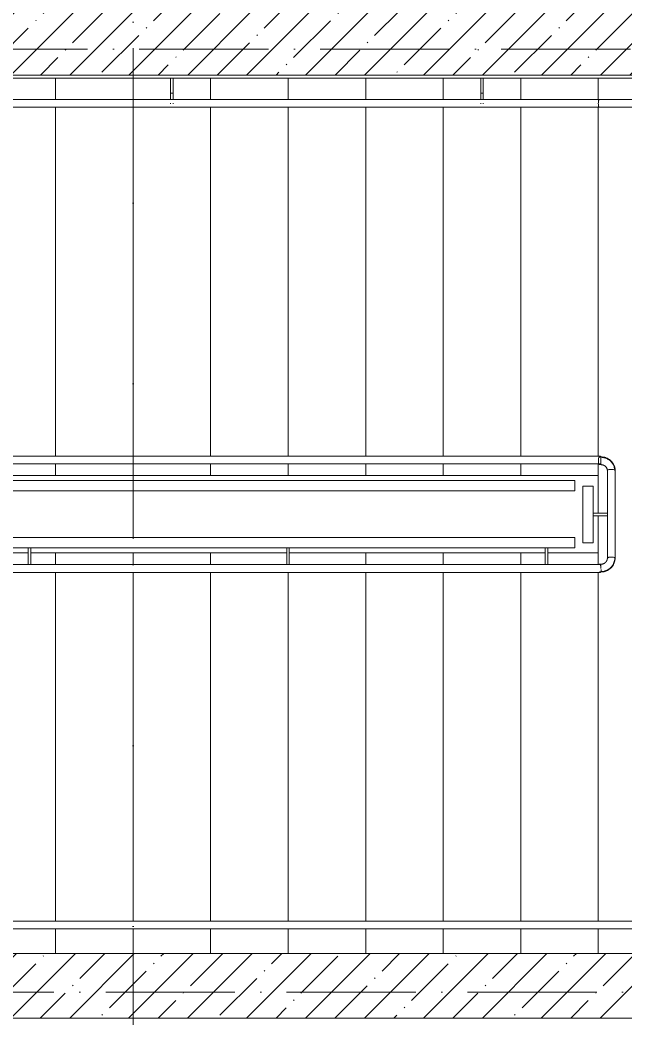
# Model space of a CAD drawing. Header units: millimetres. Extents: x -213536 to 1564669, y -45299 to 942238.
# Drawn here: x 570926 to 573267, y 425135 to 428998 of the extents above; entities that cross this region are included whole.
import ezdxf

# ---------------------------------------------------------------- set-up
doc = ezdxf.new("R2010")
doc.units = ezdxf.units.MM
doc.linetypes.add('50_200_ШТРИХ_1Т_ш5_п1_п1_', pattern=[700, 500, -100, 0, -100])
for name, color, linetype, lineweight in [('0-1', 7, 'Continuous', 5), ('0-2', 7, 'Continuous', 9), ('3) ЖБ 4м', 3, 'Continuous', 30), ('Контуры', 7, 'Continuous', 9), ('Линии подступенков', 7, 'Continuous', 9), ('Линии свеса', 7, 'Continuous', 9), ('Ограждение', 7, 'Continuous', 9), ('Оси-2', 7, '50_200_ШТРИХ_1Т_ш5_п1_п1_', 9), ('Стены-1', 7, 'Continuous', 13), ('Штриховка разреза-1', 7, 'Continuous', 9)]:
    doc.layers.add(name, color=color, linetype=linetype, lineweight=lineweight)
doc.layers.get('0-2').off()
pattern_1 = [(45, (0, 0), (-114.0493, 114.0493), []), (45, (114.05, 0), (-114.0493, 114.0493), [201.612, -40.322, 3.353, -36.97])]

# ---------------------------------------------------------------- blocks, each defined once
blk = doc.blocks.new('Ось 3 этаж')
at = {"layer": 'Оси-2'}
for p, q in [((434992.1, 477896.8), (434992.1, 423014.8)), ((535630.4, 428885.4), (428373.3, 428885.4)), ((536900.4, 425235.4), (428373.3, 425235.4))]:
    blk.add_line(p, q, dxfattribs=at)
blk = doc.blocks.new('О_Элемент ограждения_Обод_Труба_ГОСТ 8645-68 - О_Элемент ограждения_Обод_Труба_ГОСТ 8645-68-30985916-АИ2_03_План отделки стен 3-го этажа _Часть 2_')
at = {"layer": 'Ограждение'}
for p, q in [((-3720, 20), (0, 20)), ((-3720, -20), (-3720, 20)), ((0, 20), (0, -20)), ((0, -20), (-3720, -20))]:
    blk.add_line(p, q, dxfattribs=at)
blk = doc.blocks.new('О_Элемент поручня_Маршевый_Труба_ГОСТ 8732-78 - О_Элемент поручня_Маршевый_Труба_ГОСТ 8732-78-31468009-АИ2_03_План отделки стен 3-го этажа _Часть 2_')
at = {"layer": 'Ограждение'}
for p, q in [((-9.9, 0), (-3926, 0)), ((-3926, -30), (-9.9, -30))]:
    blk.add_line(p, q, dxfattribs=at)
at = {"layer": 'Ограждение', "flags": 128}
for points in [[(-3923.3, -24.9), (-3923.9, -27.3), (-3924.7, -29), (-3925.5, -29.9), (-3926.4, -29.9), (-3927.2, -29), (-3928, -27.3)], [(-3927.7, -26.4), (-3927.1, -27.6), (-3926.3, -28.4), (-3925.6, -28.4), (-3924.8, -27.6), (-3924.1, -26.1)]]:
    blk.add_lwpolyline(points, dxfattribs=at)
blk = doc.blocks.new('О_Кронштейн_Форма Г_Круг_ГОСТ 2590-2006 - О_Кронштейн_Форма Г_Круг_ГОСТ 2590-2006-31422595-АИ2_03_План отделки стен 3-го этажа _Часть 2_')
at = {"layer": 'Ограждение'}
for p, q in [((5894.2, 1665), (5894.2, 1720)), ((5904.2, 1720), (5904.2, 1665))]:
    blk.add_line(p, q, dxfattribs=at)
at = {"layer": 'Ограждение', "flags": 128}
for points in [[(5894.2, 1655), (5894.2, 1655.9), (5894.2, 1656.9), (5894.2, 1657.8), (5894.2, 1658.8), (5894.2, 1659.8), (5894.2, 1660.8), (5894.2, 1661.7), (5894.2, 1662.7), (5894.2, 1663.7), (5894.2, 1664.7), (5894.2, 1665)], [(5904.2, 1665), (5904.2, 1664), (5904.2, 1663), (5904.2, 1662), (5904.2, 1661), (5904.2, 1660), (5904.2, 1659.1), (5904.2, 1658.1), (5904.2, 1657.1), (5904.2, 1656.2), (5904.2, 1655.3)]]:
    blk.add_lwpolyline(points, dxfattribs=at)
blk = doc.blocks.new('О_Элемент поручня_Маршевый_Труба_ГОСТ 8732-78 - О_Элемент поручня_Маршевый_Труба_ГОСТ 8732-78-V98-АИ2_03_План отделки стен 3-го этажа _Часть 2_')
at = {"layer": 'Ограждение'}
for p, q in [((-9.9, 0), (-3926, 0)), ((-3926, -30), (-9.9, -30))]:
    blk.add_line(p, q, dxfattribs=at)
at = {"layer": 'Ограждение', "flags": 128}
for points in [[(-7.7, -3.3), (-8.3, -1.5), (-9.1, -0.4), (-9.9, 0)], [(-9.9, -30), (-9.1, -29.6), (-8.3, -28.5), (-7.7, -26.7), (-7.1, -24.4), (-6.7, -21.5), (-6.4, -18.3)]]:
    blk.add_lwpolyline(points, dxfattribs=at)
blk = doc.blocks.new('О_Элемент ограждения_Обод_Труба_ГОСТ 8645-68 - О_Элемент ограждения_Обод_Труба_ГОСТ 8645-68-V270-АИ2_03_План отделки стен 3-го этажа _Часть 2_')
at = {"layer": 'Ограждение'}
for p, q in [((-220, 20), (0, 20)), ((-220, -20), (-220, 20)), ((0, 20), (0, -20)), ((0, -20), (-220, -20))]:
    blk.add_line(p, q, dxfattribs=at)
blk = doc.blocks.new('О_Элемент поручня_Торцевой_Труба_ГОСТ 8732-78 - О_Элемент поручня_Торцевой_Труба_ГОСТ 8732-78-V271-АИ2_03_План отделки стен 3-го этажа _Часть 2_')
at = {"layer": 'Ограждение'}
for p, q in [((-4.8, 30), (-344.3, 30)), ((-344.3, 0), (-4.8, 0))]:
    blk.add_line(p, q, dxfattribs=at)
for centre, start_param, end_param in [((-344.3, 15), 3.141593, 3.364478), ((-344.3, 15), 6.021386, 6.057759), ((-344.3, 15), 3.403392, 4.712389), ((-344.3, 15), 5.235988, 5.497787), ((-4.8, 15), 5.759587, 6.283185), ((-4.8, 15), 3.141593, 3.403392), ((-4.8, 15), 5.567113, 5.713362), ((-4.8, 15), 4.712391, 4.949708), ((-4.8, 15), 4.462687, 4.712389)]:
    blk.add_ellipse(centre, major_axis=(0, 15), ratio=0.317305, start_param=start_param, end_param=end_param, dxfattribs=at)
blk = doc.blocks.new('О_Элемент поручня_Загиб_Труба_ГОСТ 8732-78 - О_Элемент поручня_Загиб_Труба_ГОСТ 8732-78-V272-АИ2_03_План отделки стен 3-го этажа _Часть 2_')
at = {"layer": 'Ограждение'}
for p, q in [((6110, 2071.9), (6110, 2071.4)), ((6110, 2041.9), (6110, 2071.9)), ((6110, 2042.4), (6110, 2041.9))]:
    blk.add_line(p, q, dxfattribs=at)
at = {"layer": 'Ограждение', "flags": 128}
for points in [[(6165, 2019), (6165, 2021.1), (6164.8, 2023.3), (6164.6, 2025.4), (6164.3, 2027.6), (6163.9, 2029.7), (6163.4, 2031.8), (6162.8, 2033.8), (6162.1, 2035.9), (6161.4, 2037.9), (6160.5, 2039.9), (6159.6, 2041.8), (6158.6, 2043.7), (6157.6, 2045.6), (6156.4, 2047.4), (6155.2, 2049.2), (6153.9, 2050.9), (6152.5, 2052.6), (6151.1, 2054.2), (6149.6, 2055.7), (6148, 2057.2), (6146.4, 2058.7), (6144.7, 2060), (6143, 2061.3), (6141.2, 2062.6), (6139.4, 2063.7), (6137.5, 2064.8), (6135.6, 2065.8), (6133.7, 2066.8), (6131.7, 2067.6), (6129.7, 2068.4), (6127.6, 2069.1), (6125.6, 2069.8), (6123.5, 2070.3), (6121.4, 2070.8), (6119.2, 2071.2), (6117.1, 2071.5), (6114.9, 2071.7), (6112.8, 2071.9), (6110.6, 2071.9), (6110, 2071.9)], [(6163.5, 2019), (6163.5, 2021.1), (6163.3, 2023.2), (6163.1, 2025.2), (6162.8, 2027.3), (6162.4, 2029.4), (6161.9, 2031.4), (6161.4, 2033.4), (6160.7, 2035.4), (6160, 2037.3), (6159.2, 2039.3), (6158.3, 2041.2), (6157.3, 2043), (6156.3, 2044.8), (6155.2, 2046.6), (6154, 2048.3), (6152.7, 2050), (6151.4, 2051.6), (6150, 2053.2), (6148.5, 2054.7), (6147, 2056.1), (6145.4, 2057.5), (6143.8, 2058.9), (6142.1, 2060.1), (6140.4, 2061.3), (6138.6, 2062.4), (6136.8, 2063.5), (6135, 2064.5), (6133.1, 2065.4), (6131.1, 2066.2), (6129.2, 2067), (6127.2, 2067.7), (6125.2, 2068.3), (6123.1, 2068.9), (6121.1, 2069.3), (6119, 2069.7), (6116.9, 2070), (6114.8, 2070.2), (6112.7, 2070.4), (6110.6, 2070.4), (6110, 2070.4)], [(6110, 2041.9), (6111, 2041.9), (6112.1, 2041.8), (6113.1, 2041.8), (6114.1, 2041.6), (6115.1, 2041.4), (6116.1, 2041.2), (6117.1, 2041), (6118.1, 2040.7), (6119, 2040.4), (6120, 2040), (6120.9, 2039.6), (6121.8, 2039.2), (6122.7, 2038.7), (6123.6, 2038.2), (6124.4, 2037.7), (6125.2, 2037.2), (6126, 2036.6), (6126.8, 2036), (6127.5, 2035.3), (6128.2, 2034.7), (6128.9, 2034), (6129.5, 2033.3), (6130.1, 2032.6), (6130.7, 2031.8), (6131.2, 2031.1), (6131.7, 2030.3), (6132.2, 2029.5), (6132.6, 2028.7), (6133, 2027.9), (6133.4, 2027), (6133.7, 2026.2), (6134, 2025.4), (6134.3, 2024.5), (6134.5, 2023.6), (6134.7, 2022.8), (6134.8, 2021.9), (6134.9, 2021), (6135, 2020.1), (6135, 2019.2), (6135, 2019)]]:
    blk.add_lwpolyline(points, dxfattribs=at)
at = {"layer": 'Ограждение'}
for major_axis, start_param, end_param in [((15, 0), 2.923138, 3.141593), ((15, 0), 1.902818, 2.517638), ((-15, 0), 4.712391, 4.949101), ((15, 0), 1.071633, 1.570798), ((15, 0), 0.322886, 0.957006), ((15, 0), 0, 0.161443)]:
    blk.add_ellipse((6150, 2019), major_axis=major_axis, ratio=0.317305, start_param=start_param, end_param=end_param, dxfattribs=at)
blk = doc.blocks.new('О_Элемент поручня_Загиб_Труба_ГОСТ 8732-78 - О_Элемент поручня_Загиб_Труба_ГОСТ 8732-78-V273-АИ2_03_План отделки стен 3-го этажа _Часть 2_')
at = {"layer": 'Ограждение'}
for p, q in [((6110, 1656.5), (6110, 1656.5)), ((6110, 1642.5), (6110, 1656.2))]:
    blk.add_line(p, q, dxfattribs=at)
at = {"layer": 'Ограждение', "flags": 128}
for points in [[(6110, 1626.5), (6112.2, 1626.6), (6114.3, 1626.7), (6116.5, 1626.9), (6118.6, 1627.2), (6120.8, 1627.6), (6122.9, 1628), (6125, 1628.5), (6127.1, 1629.2), (6129.1, 1629.8), (6131.2, 1630.6), (6133.2, 1631.5), (6135.1, 1632.4), (6137, 1633.4), (6138.9, 1634.4), (6140.7, 1635.6), (6142.5, 1636.8), (6144.3, 1638.1), (6146, 1639.4), (6147.6, 1640.8), (6149.2, 1642.3), (6150.7, 1643.9), (6152.1, 1645.4), (6153.5, 1647.1), (6154.8, 1648.8), (6156.1, 1650.6), (6157.3, 1652.4), (6158.3, 1654.2), (6159.4, 1656.1), (6160.3, 1658.1), (6161.2, 1660), (6161.9, 1662), (6162.6, 1664.1), (6163.2, 1666.1), (6163.7, 1668.2), (6164.2, 1670.3), (6164.5, 1672.5), (6164.8, 1674.6), (6164.9, 1676.7), (6165, 1678.9), (6165, 1679.5)], [(6135, 1679.5), (6135, 1678.6), (6134.9, 1677.7), (6134.8, 1676.8), (6134.7, 1675.9), (6134.5, 1675.1), (6134.3, 1674.2), (6134.1, 1673.3), (6133.8, 1672.5), (6133.5, 1671.6), (6133.1, 1670.8), (6132.8, 1670), (6132.3, 1669.2), (6131.9, 1668.4), (6131.4, 1667.6), (6130.8, 1666.8), (6130.3, 1666.1), (6129.7, 1665.4), (6129.1, 1664.6), (6128.4, 1664), (6127.7, 1663.3), (6127, 1662.7), (6126.2, 1662), (6125.5, 1661.5), (6124.6, 1660.9), (6123.8, 1660.4), (6123, 1659.9), (6122.1, 1659.4), (6121.2, 1659), (6120.2, 1658.6), (6119.3, 1658.2), (6118.3, 1657.9), (6117.4, 1657.6), (6116.4, 1657.3), (6115.4, 1657.1), (6114.4, 1656.9), (6113.4, 1656.8), (6112.3, 1656.6), (6111.3, 1656.6), (6110.3, 1656.5), (6110, 1656.5)], [(6110, 1628), (6112.1, 1628.1), (6114.2, 1628.2), (6116.3, 1628.4), (6118.4, 1628.7), (6120.5, 1629), (6122.6, 1629.5), (6124.6, 1630), (6126.6, 1630.6), (6128.6, 1631.3), (6130.6, 1632), (6132.5, 1632.8), (6134.4, 1633.7), (6136.3, 1634.7), (6138.1, 1635.7), (6139.9, 1636.8), (6141.7, 1638), (6143.4, 1639.3), (6145, 1640.6), (6146.6, 1642), (6148.1, 1643.4), (6149.6, 1644.9), (6151, 1646.4), (6152.4, 1648), (6153.6, 1649.7), (6154.8, 1651.4), (6156, 1653.2), (6157, 1655), (6158, 1656.8), (6158.9, 1658.7), (6159.8, 1660.6), (6160.5, 1662.6), (6161.2, 1664.5), (6161.8, 1666.5), (6162.3, 1668.6), (6162.7, 1670.6), (6163, 1672.7), (6163.3, 1674.7), (6163.4, 1676.8), (6163.5, 1678.9), (6163.5, 1679.5)]]:
    blk.add_lwpolyline(points, dxfattribs=at)
at = {"layer": 'Ограждение'}
for major_axis, start_param, end_param in [((15, 0), 2.692794, 2.917193), ((15, 0), 2.468394, 2.62707), ((15, 0), 1.833599, 2.019595), ((15, 0), 1.570796, 1.795196), ((-15, 0), 3.403392, 4.712389), ((15, 0), 0, 0.222885)]:
    blk.add_ellipse((6150, 1679.5), major_axis=major_axis, ratio=0.317305, start_param=start_param, end_param=end_param, dxfattribs=at)
blk = doc.blocks.new('О_Элемент поручня_Площадочный_Одноуровневый_ГОСТ 8732-78 - О_Элемент поручня_Площадочный_Одноуровневый_ГОСТ 8732-78 2-V274-АИ2_03_План отделки стен 3-го этажа _Часть 2_')
at = {"layer": 'Ограждение'}
for p, q in [((4.9, 40), (0, 40)), ((0, 25), (0, 26.6)), ((0, 25), (0, 26.6)), ((0, 21.1), (0, 23.7)), ((0, 17.5), (0, 18.8)), ((0, 14.4), (0, 16.7)), ((0, 12), (0, 13.7)), ((0, 10), (4.9, 10)), ((4.4, 11.6), (4.9, 11.5))]:
    blk.add_line(p, q, dxfattribs=at)
at = {"layer": 'Ограждение', "flags": 128}
for points in [[(4.9, 10), (3.8, 10.4), (2.8, 11.5), (1.9, 13.3), (1.1, 15.6), (0.5, 18.5), (0.1, 21.7), (0, 23.7)], [(7.1, 11.5), (6.1, 10.4), (4.9, 10)]]:
    blk.add_lwpolyline(points, dxfattribs=at)
blk = doc.blocks.new('О_Элемент поручня_Площадочный_Одноуровневый_ГОСТ 8732-78 - О_Элемент поручня_Площадочный_Одноуровневый_ГОСТ 8732-78 2-V275-АИ2_03_План отделки стен 3-го этажа _Часть 2_')
at = {"layer": 'Ограждение'}
for p, q in [((9.9, 40), (4.9, 40)), ((9.9, 39.5), (9.9, 25)), ((4.9, 10), (6.1, 10.4)), ((4.9, 10), (9.9, 10)), ((9.9, 25), (9.9, 10.5))]:
    blk.add_line(p, q, dxfattribs=at)
at = {"layer": 'Ограждение', "flags": 128}
for points in [[(3.2, 39), (2.1, 37.3), (1.2, 34.9), (0.6, 32), (0.1, 28.6), (0, 25)], [(6.2, 39.5), (5.5, 39.9), (4.9, 40)], [(0, 25), (0.1, 21.7), (0.5, 18.5), (1.1, 15.6), (1.9, 13.3), (2.8, 11.5), (3.8, 10.4), (4.9, 10)]]:
    blk.add_lwpolyline(points, dxfattribs=at)
blk = doc.blocks.new('О_Кронштейн_Форма Г_Круг_ГОСТ 2590-2006 - О_Кронштейн_Форма Г_Круг_ГОСТ 2590-2006-31228197-АИ2_03_План отделки стен 3-го этажа _Часть 2_')
at = {"layer": 'Ограждение'}
for p, q in [((89825, 1855), (89780, 1855)), ((89780, 1845), (89825, 1845))]:
    blk.add_line(p, q, dxfattribs=at)
at = {"layer": 'Ограждение', "flags": 128}
for points in [[(89825, 1855), (89826, 1855), (89827, 1855), (89828, 1855), (89829, 1855), (89830, 1855), (89830.9, 1855), (89831.9, 1855), (89832.9, 1855), (89833.8, 1855), (89834.7, 1855)], [(89835, 1845), (89834.1, 1845), (89833.1, 1845), (89832.2, 1845), (89831.2, 1845), (89830.2, 1845), (89829.2, 1845), (89828.3, 1845), (89827.3, 1845), (89826.3, 1845), (89825.3, 1845), (89825, 1845)]]:
    blk.add_lwpolyline(points, dxfattribs=at)
blk = doc.blocks.new('Ограждение 33 - Ограждение 2-32982890-АИ2_03_План отделки стен 3-го этажа _Часть 2_')
at = {"layer": 'Ограждение'}
for p, q in [((1904.1, 1478.1), (1904.1, 1420.2)), ((1904.1, 1478.1), (1904.1, 1420.2)), ((1914.1, 1420.2), (1914.1, 1478.1)), ((1914.1, 1420.2), (1914.1, 1478.1)), ((3104.2, 1478.1), (3104.2, 1420.2)), ((3104.2, 1478.1), (3104.2, 1420.2)), ((3114.2, 1420.2), (3114.2, 1478.1)), ((3114.2, 1420.2), (3114.2, 1478.1)), ((3562.9, 1395.1), (-320.6, 1395.1)), ((3874, 1395.1), (3562.9, 1395.1)), ((-320.6, 1365.1), (3562.9, 1365.1)), ((3562.9, 1365.1), (3874, 1365.1))]:
    blk.add_line(p, q, dxfattribs=at)
at = {"layer": 'Ограждение', "flags": 128}
for points in [[(1904.1, 1395.7), (1904.1, 1397.1), (1904.1, 1398.4), (1904.1, 1399.8), (1904.1, 1401.3), (1904.1, 1402.8), (1904.1, 1404.3), (1904.1, 1405.8), (1904.1, 1407.3), (1904.1, 1408.9), (1904.1, 1410.5), (1904.1, 1412.1), (1904.1, 1413.7), (1904.1, 1415.4), (1904.1, 1417), (1904.1, 1418.7), (1904.1, 1420.2)], [(1904.1, 1395.7), (1904.1, 1397.1), (1904.1, 1398.4), (1904.1, 1399.8), (1904.1, 1401.3), (1904.1, 1402.8), (1904.1, 1404.3), (1904.1, 1405.8), (1904.1, 1407.3), (1904.1, 1408.9), (1904.1, 1410.5), (1904.1, 1412.1), (1904.1, 1413.7), (1904.1, 1415.4), (1904.1, 1417), (1904.1, 1418.7), (1904.1, 1420.2)], [(1914.1, 1420.2), (1914.1, 1418.5), (1914.1, 1416.9), (1914.1, 1415.3), (1914.1, 1413.6), (1914.1, 1412), (1914.1, 1410.4), (1914.1, 1408.8), (1914.1, 1407.2), (1914.1, 1405.7), (1914.1, 1404.2), (1914.1, 1402.7), (1914.1, 1401.2), (1914.1, 1399.7), (1914.1, 1398.3), (1914.1, 1397), (1914.1, 1395.6)], [(1914.1, 1420.2), (1914.1, 1418.5), (1914.1, 1416.9), (1914.1, 1415.3), (1914.1, 1413.6), (1914.1, 1412), (1914.1, 1410.4), (1914.1, 1408.8), (1914.1, 1407.2), (1914.1, 1405.7), (1914.1, 1404.2), (1914.1, 1402.7), (1914.1, 1401.2), (1914.1, 1399.7), (1914.1, 1398.3), (1914.1, 1397), (1914.1, 1395.6)], [(3104.2, 1395.7), (3104.2, 1397.1), (3104.2, 1398.4), (3104.2, 1399.8), (3104.2, 1401.3), (3104.2, 1402.8), (3104.2, 1404.3), (3104.2, 1405.8), (3104.2, 1407.3), (3104.2, 1408.9), (3104.2, 1410.5), (3104.2, 1412.1), (3104.2, 1413.7), (3104.2, 1415.4), (3104.2, 1417), (3104.2, 1418.7), (3104.2, 1420.2)], [(3104.2, 1395.7), (3104.2, 1397.1), (3104.2, 1398.4), (3104.2, 1399.8), (3104.2, 1401.3), (3104.2, 1402.8), (3104.2, 1404.3), (3104.2, 1405.8), (3104.2, 1407.3), (3104.2, 1408.9), (3104.2, 1410.5), (3104.2, 1412.1), (3104.2, 1413.7), (3104.2, 1415.4), (3104.2, 1417), (3104.2, 1418.7), (3104.2, 1420.2)], [(3114.2, 1420.2), (3114.2, 1418.5), (3114.2, 1416.9), (3114.2, 1415.3), (3114.2, 1413.6), (3114.2, 1412), (3114.2, 1410.4), (3114.2, 1408.8), (3114.2, 1407.2), (3114.2, 1405.7), (3114.2, 1404.2), (3114.2, 1402.7), (3114.2, 1401.2), (3114.2, 1399.7), (3114.2, 1398.3), (3114.2, 1397), (3114.2, 1395.6)], [(3114.2, 1420.2), (3114.2, 1418.5), (3114.2, 1416.9), (3114.2, 1415.3), (3114.2, 1413.6), (3114.2, 1412), (3114.2, 1410.4), (3114.2, 1408.8), (3114.2, 1407.2), (3114.2, 1405.7), (3114.2, 1404.2), (3114.2, 1402.7), (3114.2, 1401.2), (3114.2, 1399.7), (3114.2, 1398.3), (3114.2, 1397), (3114.2, 1395.6)], [(1904.1, 1379.2), (1904.1, 1379.3), (1904.1, 1379.4), (1904.1, 1379.5), (1904.1, 1379.8), (1904.1, 1380.1), (1904.1, 1380.5), (1904.1, 1380.9)], [(1914.1, 1380.9), (1914.1, 1380.4), (1914.1, 1380.1), (1914.1, 1379.8), (1914.1, 1379.5), (1914.1, 1379.4), (1914.1, 1379.2), (1914.1, 1379.2)], [(3104.2, 1379.2), (3104.2, 1379.3), (3104.2, 1379.4), (3104.2, 1379.5), (3104.2, 1379.8), (3104.2, 1380.1), (3104.2, 1380.5), (3104.2, 1380.9)], [(3114.2, 1380.9), (3114.2, 1380.4), (3114.2, 1380.1), (3114.2, 1379.8), (3114.2, 1379.5), (3114.2, 1379.4), (3114.2, 1379.2), (3114.2, 1379.2)]]:
    blk.add_lwpolyline(points, dxfattribs=at)
at = {"layer": 'Ограждение'}
for points in [[(1904.2, 1420.2), (1904.1, 1420.2), (1904.1, 1420.2), (1904.2, 1420.2)], [(1904.2, 1420.2), (1904.1, 1420.2), (1904.1, 1420.2), (1904.7, 1420.2), (1905.8, 1420.2), (1907.4, 1420.2), (1908.5, 1420.2), (1909.1, 1420.2)], [(1909.1, 1420.2), (1909.7, 1420.2), (1910.8, 1420.2), (1912.4, 1420.2), (1913.5, 1420.2), (1913.9, 1420.2), (1914, 1420.2)], [(3104.3, 1420.2), (3104.2, 1420.2), (3104.2, 1420.2), (3104.3, 1420.2)], [(3104.3, 1420.2), (3104.2, 1420.2), (3104.2, 1420.2), (3104.8, 1420.2), (3105.9, 1420.2), (3107.5, 1420.2), (3108.6, 1420.2), (3109.2, 1420.2)], [(3109.2, 1420.2), (3109.8, 1420.2), (3111, 1420.2), (3112.5, 1420.2), (3113.6, 1420.2), (3114, 1420.2), (3114.1, 1420.2)]]:
    blk.add_open_spline(points, degree=3, dxfattribs=at)
for points, knots in [([(3562.9, 1395.1), (3562.6, 1395.1), (3562, 1394.8), (3561.1, 1393.3), (3560.4, 1390.9), (3559.6, 1386.7), (3559.4, 1382.8), (3559.4, 1380.1)], [-0.5, -0.5, -0.5, -0.5, -0.4166667, -0.3333333, -0.25, -0.1666667, 0, 0, 0, 0]), ([(3559.4, 1380.1), (3559.4, 1377.5), (3559.6, 1373.6), (3560.4, 1369.4), (3561.1, 1367), (3562, 1365.5), (3562.6, 1365.1), (3562.9, 1365.1)], [-1, -1, -1, -1, -0.8333333, -0.75, -0.6666667, -0.5833333, -0.5, -0.5, -0.5, -0.5])]:
    blk.add_open_spline(points, degree=3, knots=knots, dxfattribs=at)
blk = doc.blocks.new('О_Элемент поручня_Пристенный_Труба_ГОСТ 8732-78 - О_Элемент поручня_Пристенный_Труба_ГОСТ 8732-78-V278-АИ2_03_План отделки стен 3-го этажа _Часть 2_')
at = {"layer": 'Ограждение'}
for p, q in [((300, 30), (-4500, 30)), ((-4500, 0), (300, 0))]:
    blk.add_line(p, q, dxfattribs=at)
blk = doc.blocks.new('0125-Р-ОО-Ш2-АР-о_23_10_2024_rvt-1-АИ2_03_План отделки стен 3-го этажа _Часть 2_')
at = {"layer": 'Штриховка разреза-1'}
h = blk.add_hatch(dxfattribs=at)
h.set_pattern_fill('FP_2', color=256, style=0, pattern_type=2)
h.set_pattern_definition(pattern_1)
h.paths.add_polyline_path([(7125.7, 3550), (7900, 3550), (7900, 3800), (2450, 3800), (2450, 3550), (6659.7, 3550)], flags=0)
h = blk.add_hatch(dxfattribs=at)
h.set_pattern_fill('FP_2', color=256, style=0, pattern_type=2)
h.set_pattern_definition(pattern_1)
h.paths.add_polyline_path([(6659.7, -100), (7650, -100), (7650, 150), (150, 150), (150, -100), (6193.7, -100)], flags=0)
at = {"layer": 'Контуры'}
for p, q in [((6100, 3538), (6100, 3455)), ((6100, 3425), (6100, 2074.9)), ((6100, 2045), (6100, 2000)), ((3700, 2000), (4000, 2000)), ((4000, 2000), (4300, 2000)), ((4300, 2000), (4600, 2000)), ((4600, 2000), (4900, 2000)), ((4900, 2000), (5200, 2000)), ((5200, 2000), (5500, 2000)), ((5500, 2000), (5800, 2000)), ((5800, 2000), (6100, 2000)), ((6100, 2000), (6100, 1853.8)), ((6100, 1844.4), (6100, 1700)), ((3894.4, 1700), (3700, 1700)), ((4000, 1700), (3903.9, 1700)), ((4300, 1700), (4000, 1700)), ((4600, 1700), (4300, 1700)), ((4894.4, 1700), (4600, 1700)), ((5200, 1700), (4903.9, 1700)), ((5500, 1700), (5200, 1700)), ((5800, 1700), (5500, 1700)), ((5894.4, 1700), (5800, 1700)), ((6100, 1700), (5903.9, 1700)), ((6100, 1655), (6100, 1700)), ((6100, 274.9), (6100, 1625)), ((6100, 150), (6100, 244.9))]:
    blk.add_line(p, q, dxfattribs=at)
at = {"layer": 'Линии подступенков'}
for p, q in [((4000, 3538), (4000, 3455)), ((4300, 3538), (4300, 3454.8)), ((4600, 3538), (4600, 3454.8)), ((4900, 3538), (4900, 3454.8)), ((5200, 3538), (5200, 3454.9)), ((5500, 3538), (5500, 3454.9)), ((5800, 3538), (5800, 3455)), ((6100, 3538), (6100, 3455)), ((4000, 3425), (4000, 2074.7)), ((4300, 3425.2), (4300, 2074.8)), ((4600, 3425.2), (4600, 2074.8)), ((4900, 3425.2), (4900, 2074.8)), ((5200, 3425.1), (5200, 2074.8)), ((5500, 3425.1), (5500, 2074.8)), ((5800, 3425), (5800, 2074.9)), ((6100, 3425), (6100, 2074.9)), ((4000, 2045.4), (4000, 2000)), ((4300, 2045.4), (4300, 2000)), ((4600, 2045.4), (4600, 2000)), ((4900, 2045.1), (4900, 2000)), ((5200, 2045.1), (5200, 2000)), ((5500, 2045.1), (5500, 2000)), ((5800, 2045), (5800, 2000)), ((6100, 2045), (6100, 2000)), ((4000, 1654.6), (4000, 1700)), ((4300, 1654.6), (4300, 1700)), ((4600, 1654.6), (4600, 1700)), ((5200, 1655), (5200, 1700)), ((5500, 1655), (5500, 1700)), ((5800, 1655), (5800, 1700)), ((6100, 1655), (6100, 1700)), ((4000, 274.9), (4000, 1625.2)), ((4300, 274.9), (4300, 1625.3)), ((4600, 274.9), (4600, 1625.3)), ((4900, 274.9), (4900, 1625)), ((5200, 274.9), (5200, 1625)), ((5500, 274.9), (5500, 1625)), ((5800, 274.9), (5800, 1625)), ((6100, 274.9), (6100, 1625)), ((4000, 150), (4000, 244.9)), ((4300, 150), (4300, 244.9)), ((4600, 150), (4600, 244.9)), ((4900, 150), (4900, 244.9)), ((5200, 150), (5200, 244.9)), ((5500, 150), (5500, 244.9)), ((5800, 150), (5800, 244.9)), ((6100, 150), (6100, 244.9))]:
    blk.add_line(p, q, dxfattribs=at)
at = {"layer": 'Линии свеса'}
for p, q in [((4000, 3538), (4000, 3455)), ((4300, 3538), (4300, 3454.8)), ((4600, 3538), (4600, 3454.8)), ((4900, 3538), (4900, 3454.8)), ((5200, 3538), (5200, 3454.9)), ((5500, 3538), (5500, 3454.9)), ((5800, 3538), (5800, 3455)), ((4000, 3425), (4000, 2074.7)), ((4300, 3425.2), (4300, 2074.8)), ((4600, 3425.2), (4600, 2074.8)), ((4900, 3425.2), (4900, 2074.8)), ((5200, 3425.1), (5200, 2074.8)), ((5500, 3425.1), (5500, 2074.8)), ((5800, 3425), (5800, 2074.9)), ((4000, 2045.4), (4000, 2000)), ((4300, 2045.4), (4300, 2000)), ((4600, 2045.4), (4600, 2000)), ((4900, 2045.1), (4900, 2000)), ((5200, 2045.1), (5200, 2000)), ((5500, 2045.1), (5500, 2000)), ((5800, 2045), (5800, 2000)), ((4000, 1654.6), (4000, 1700)), ((4300, 1654.6), (4300, 1700)), ((4600, 1654.6), (4600, 1700)), ((5200, 1655), (5200, 1700)), ((5500, 1655), (5500, 1700)), ((5800, 1655), (5800, 1700)), ((4000, 274.9), (4000, 1625.2)), ((4300, 274.9), (4300, 1625.3)), ((4600, 274.9), (4600, 1625.3)), ((4900, 274.9), (4900, 1625)), ((5200, 274.9), (5200, 1625)), ((5500, 274.9), (5500, 1625)), ((5800, 274.9), (5800, 1625)), ((4000, 150), (4000, 244.9)), ((4300, 150), (4300, 244.9)), ((4600, 150), (4600, 244.9)), ((4900, 150), (4900, 244.9)), ((5200, 150), (5200, 244.9)), ((5500, 150), (5500, 244.9)), ((5800, 150), (5800, 244.9))]:
    blk.add_line(p, q, dxfattribs=at)
at = {"layer": 'Стены-1'}
for p, q in [((2450, 3550), (7650, 3550)), ((7650, 150), (150, 150)), ((150, -100), (7650, -100))]:
    blk.add_line(p, q, dxfattribs=at)
at = {"layer": '0-2'}
for name, p in [('Ограждение 33 - Ограждение 2-32982890-АИ2_03_План отделки стен 3-го этажа _Часть 2_', (2540.6, 2059.9)), ('О_Элемент поручня_Площадочный_Одноуровневый_ГОСТ 8732-78 - О_Элемент поручня_Площадочный_Одноуровневый_ГОСТ 8732-78 2-V275-АИ2_03_План отделки стен 3-го этажа _Часть 2_', (6100.1, 2031.9)), ('О_Элемент поручня_Загиб_Труба_ГОСТ 8732-78 - О_Элемент поручня_Загиб_Труба_ГОСТ 8732-78-V272-АИ2_03_План отделки стен 3-го этажа _Часть 2_', (0, 0)), ('О_Кронштейн_Форма Г_Круг_ГОСТ 2590-2006 - О_Кронштейн_Форма Г_Круг_ГОСТ 2590-2006-31228197-АИ2_03_План отделки стен 3-го этажа _Часть 2_', (-83700, -0.8)), ('О_Элемент ограждения_Обод_Труба_ГОСТ 8645-68 - О_Элемент ограждения_Обод_Труба_ГОСТ 8645-68-30985916-АИ2_03_План отделки стен 3-го этажа _Часть 2_', (6009.2, 1740)), ('О_Кронштейн_Форма Г_Круг_ГОСТ 2590-2006 - О_Кронштейн_Форма Г_Круг_ГОСТ 2590-2006-31422595-АИ2_03_План отделки стен 3-го этажа _Часть 2_', (-2000, 0)), ('О_Кронштейн_Форма Г_Круг_ГОСТ 2590-2006 - О_Кронштейн_Форма Г_Круг_ГОСТ 2590-2006-31422595-АИ2_03_План отделки стен 3-го этажа _Часть 2_', (-1000, 0)), ('О_Кронштейн_Форма Г_Круг_ГОСТ 2590-2006 - О_Кронштейн_Форма Г_Круг_ГОСТ 2590-2006-31422595-АИ2_03_План отделки стен 3-го этажа _Часть 2_', (0, 0)), ('О_Элемент поручня_Загиб_Труба_ГОСТ 8732-78 - О_Элемент поручня_Загиб_Труба_ГОСТ 8732-78-V273-АИ2_03_План отделки стен 3-го этажа _Часть 2_', (0, 0)), ('О_Элемент поручня_Маршевый_Труба_ГОСТ 8732-78 - О_Элемент поручня_Маршевый_Труба_ГОСТ 8732-78-V98-АИ2_03_План отделки стен 3-го этажа _Часть 2_', (6117.6, 1655)), ('О_Элемент поручня_Пристенный_Труба_ГОСТ 8732-78 - О_Элемент поручня_Пристенный_Труба_ГОСТ 8732-78-V278-АИ2_03_План отделки стен 3-го этажа _Часть 2_', (6400.5, 244.9))]:
    blk.add_blockref(name, p, dxfattribs=at)
for name, p, rotation in [('О_Элемент поручня_Маршевый_Труба_ГОСТ 8732-78 - О_Элемент поручня_Маршевый_Труба_ГОСТ 8732-78-31468009-АИ2_03_План отделки стен 3-го этажа _Часть 2_', (2180.9, 2045), 180), ('О_Элемент поручня_Торцевой_Труба_ГОСТ 8732-78 - О_Элемент поручня_Торцевой_Труба_ГОСТ 8732-78-V271-АИ2_03_План отделки стен 3-го этажа _Часть 2_', (6165, 2023.8), 89.99999999999933), ('О_Элемент ограждения_Обод_Труба_ГОСТ 8645-68 - О_Элемент ограждения_Обод_Труба_ГОСТ 8645-68-30985916-АИ2_03_План отделки стен 3-го этажа _Часть 2_', (2289.3, 1960), 180), ('О_Элемент ограждения_Обод_Труба_ГОСТ 8645-68 - О_Элемент ограждения_Обод_Труба_ГОСТ 8645-68-V270-АИ2_03_План отделки стен 3-го этажа _Часть 2_', (6060, 1959.2), 89.99999999999972), ('О_Элемент поручня_Площадочный_Одноуровневый_ГОСТ 8732-78 - О_Элемент поручня_Площадочный_Одноуровневый_ГОСТ 8732-78 2-V274-АИ2_03_План отделки стен 3-го этажа _Часть 2_', (6110, 1666.5), 180)]:
    blk.add_blockref(name, p, dxfattribs=dict(at, rotation=rotation))
blk = doc.blocks.new('3этНиз')
at = {"layer": 'Стены-1'}
for p, q in [((432880.1, 428773.4), (438330.1, 428773.4)), ((438330.1, 428785.4), (432892.1, 428785.4))]:
    blk.add_line(p, q, dxfattribs=at)
at = {"layer": '0-1'}
blk.add_blockref('0125-Р-ОО-Ш2-АР-о_23_10_2024_rvt-1-АИ2_03_План отделки стен 3-го этажа _Часть 2_', (430692.1, 425235.4), dxfattribs=at)

msp = doc.modelspace()

# ---------------------------------------------------------------- block references
at = {"color": 5, "lineweight": 30}
msp.add_blockref('Ось 3 этаж', (136371.8, 0), dxfattribs=at)
at = {"layer": '3) ЖБ 4м'}
msp.add_blockref('3этНиз', (136371.8, 0), dxfattribs=at)

doc.saveas('drawing.dxf')
